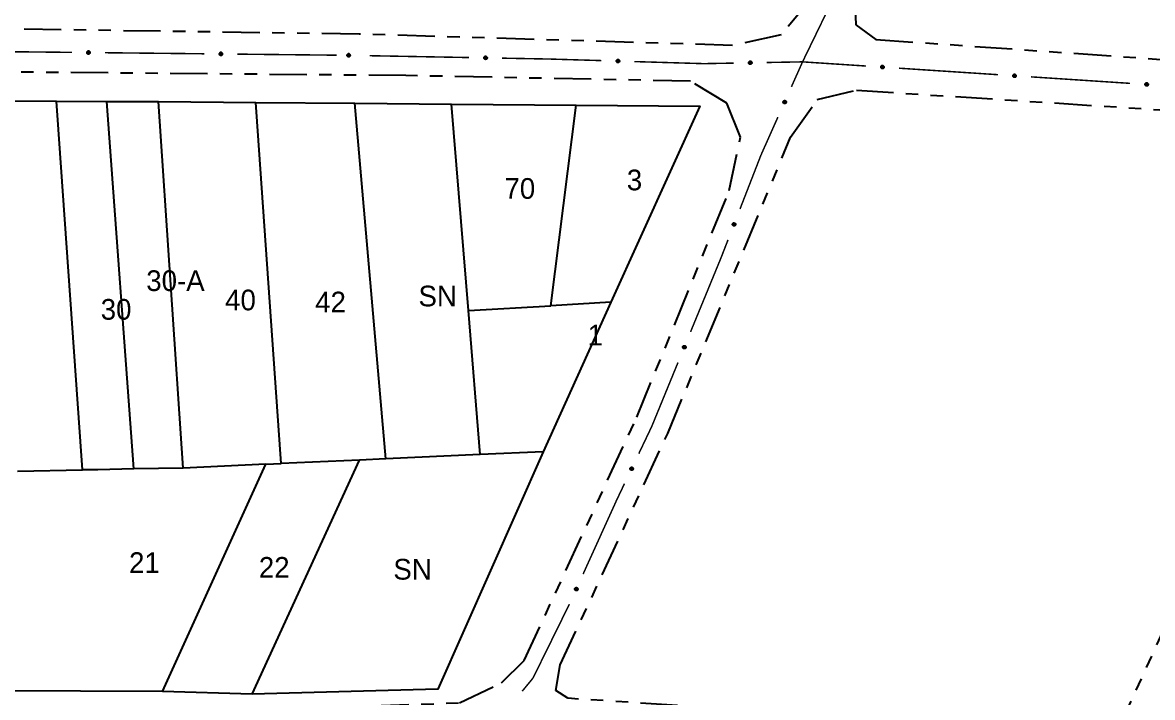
# Model space of a CAD drawing. Extents: x 203665 to 205970, y 4870865 to 4873745.
# Drawn here: x 203977.3 to 204113.9, y 4872476 to 4872557.5 of the extents above; entities that cross this region are included whole.
import ezdxf
from ezdxf.enums import TextEntityAlignment as Align

# ---------------------------------------------------------------- set-up
doc = ezdxf.new("R2010")
doc.units = 0
doc.header["$LTSCALE"] = 1.5
doc.header["$MEASUREMENT"] = 0
doc.linetypes.add('TRACO_25', pattern=[8, 3, -1, 1, -1, 1, -1])
for name, color, linetype in [('CD_MALHA_LOTES', 7, 'CONTINUOUS'), ('RU-QUADRA', 210, 'CONTINUOUS'), ('SV-EIXO-RUA-N-PAV', 6, 'CONTINUOUS'), ('SV-RUA-NAO-PAV', 7, 'CONTINUOUS'), ('Th_NmrPort', 1, 'CONTINUOUS')]:
    doc.layers.add(name, color=color, linetype=linetype)

msp = doc.modelspace()

# ---------------------------------------------------------------- linework, layer by layer
at = {"layer": 'CD_MALHA_LOTES', "linetype": 'Continuous', "flags": 128}
for points in [[(203969.112016, 4872548.01838), (203981.420647, 4872547.973877)], [(203981.420647, 4872547.973877), (203987.499886, 4872547.951897)], [(203984.558447, 4872503.438327), (203981.420647, 4872547.973877)], [(203987.499886, 4872547.951897), (203993.760356, 4872547.929262)], [(203990.768902, 4872503.558466), (203987.499886, 4872547.951897)], [(203993.760356, 4872547.929262), (204005.543108, 4872547.825814)], [(203996.727185, 4872503.673726), (203993.760356, 4872547.929262)], [(204005.543108, 4872547.825814), (204017.503916, 4872547.720803)], [(204008.60392, 4872504.210633), (204005.543108, 4872547.825814)], [(204021.224173, 4872504.781152), (204017.503916, 4872547.720803)], [(204017.503916, 4872547.720803), (204029.192647, 4872547.618181)], [(204029.192647, 4872547.618181), (204044.241995, 4872547.486054)], [(204031.215665, 4872522.685282), (204029.192647, 4872547.618181)], [(204041.165558, 4872523.26376), (204044.241995, 4872547.486054)], [(204044.241995, 4872547.486054), (204059.197963, 4872547.354746)], [(204059.197963, 4872547.354746), (204048.444132, 4872523.686929)], [(204048.444132, 4872523.686929), (204040.244694, 4872505.641006)], [(204048.444132, 4872523.686929), (204041.165558, 4872523.26376)], [(204031.215665, 4872522.685282), (204041.165558, 4872523.26376)], [(204032.626556, 4872505.296616), (204031.215665, 4872522.685282)], [(204005.067315, 4872476.349866), (204018.054064, 4872504.637842)], [(204018.054064, 4872504.637842), (204008.60392, 4872504.210633)], [(204021.224173, 4872504.781152), (204018.054064, 4872504.637842)], [(204032.626556, 4872505.296616), (204021.224173, 4872504.781152)], [(204040.244694, 4872505.641006), (204027.509923, 4872476.960586)], [(204040.244694, 4872505.641006), (204032.626556, 4872505.296616)], [(203976.704693, 4872503.286399), (203984.558447, 4872503.438327)], [(203986.434823, 4872503.474625), (203984.558447, 4872503.438327)], [(203990.768902, 4872503.558466), (203986.434823, 4872503.474625)], [(203996.727185, 4872503.673726), (203990.768902, 4872503.558466)], [(203994.257609, 4872476.710644), (204006.750615, 4872504.126852)], [(204006.750615, 4872504.126852), (203996.727185, 4872503.673726)], [(204006.750615, 4872504.126852), (204008.60392, 4872504.210633)], [(203994.257609, 4872476.710644), (203964.418761, 4872476.812684)], [(204005.067315, 4872476.349866), (203994.257609, 4872476.710644)], [(204027.509923, 4872476.960586), (204005.067315, 4872476.349866)]]:
    msp.add_lwpolyline(points, dxfattribs=at)
at = {"layer": 'RU-QUADRA', "linetype": 'Continuous', "flags": 128}
msp.add_lwpolyline([(203969.112016, 4872548.01838), (203981.420647, 4872547.973877), (203987.499886, 4872547.951897), (203993.760356, 4872547.929262), (204005.543108, 4872547.825814), (204017.503916, 4872547.720803), (204029.192647, 4872547.618181), (204044.241995, 4872547.486054), (204059.197963, 4872547.354746), (204048.444132, 4872523.686929), (204040.244694, 4872505.641006), (204027.509923, 4872476.960586), (204005.067315, 4872476.349866), (203994.257609, 4872476.710644), (203974.436459, 4872476.778426)], dxfattribs=at)
at = {"layer": 'SV-EIXO-RUA-N-PAV', "const_width": 0.18}
for points in [[(204075.403894, 4872560.53566), (204071.906472, 4872553.340659)], [(203983.296168, 4872553.867143), (203971.296851, 4872553.995142)], [(203999.295258, 4872553.696478), (203987.295941, 4872553.824477)], [(204015.294348, 4872553.525813), (204003.29503, 4872553.653812)], [(204031.291782, 4872553.241522), (204019.293829, 4872553.463196)], [(204040.933455, 4872553.063382), (204035.291099, 4872553.16763)], [(204041.289978, 4872553.052743), (204040.933455, 4872553.063382)], [(204047.287306, 4872552.873717), (204041.289978, 4872553.052743)], [(204059.652968, 4872552.504591), (204051.285525, 4872552.754367)], [(204060.281695, 4872552.515962), (204059.652968, 4872552.504591)], [(204063.281204, 4872552.570239), (204060.281695, 4872552.515962)], [(204071.605195, 4872552.720863), (204067.280549, 4872552.642608)], [(204071.605195, 4872552.720863), (204070.255412, 4872549.69764)], [(204071.906472, 4872553.340659), (204071.605195, 4872552.720863)], [(204072.278395, 4872552.676711), (204071.605195, 4872552.720863)], [(204079.263387, 4872552.218579), (204072.278395, 4872552.676711)], [(204095.229084, 4872551.17142), (204083.254811, 4872551.956789)], [(204111.19478, 4872550.124261), (204099.220508, 4872550.90963)], [(204068.624679, 4872546.045146), (204066.586262, 4872541.47953)], [(204066.581604, 4872541.469098), (204064.046922, 4872534.956374)], [(204066.586262, 4872541.47953), (204066.581604, 4872541.469098)], [(204062.596165, 4872531.228733), (204061.870786, 4872529.364913)], [(204061.753884, 4872529.064539), (204058.069109, 4872520.115801)], [(204061.870786, 4872529.364913), (204061.753884, 4872529.064539)], [(204056.549107, 4872516.415856), (204053.509392, 4872509.015847)], [(204053.3714, 4872508.679914), (204051.805088, 4872505.39766)], [(204053.509392, 4872509.015847), (204053.3714, 4872508.679914)], [(204050.082364, 4872501.787642), (204049.221003, 4872499.982634)], [(204049.14817, 4872499.830011), (204045.083765, 4872490.878642)], [(204049.221003, 4872499.982634), (204049.14817, 4872499.830011)], [(204043.424123, 4872487.239301), (204039.446762, 4872479.165851)], [(204039.023368, 4872478.306424), (204037.723911, 4872476.731325)], [(204039.446762, 4872479.165851), (204039.023368, 4872478.306424)]]:
    msp.add_lwpolyline(points, dxfattribs=at)
at = {"layer": 'SV-EIXO-RUA-N-PAV'}
for points in [[(203985.438553, 4872553.734203), (203985.40409, 4872553.699499), (203985.367375, 4872553.676719), (203985.331285, 4872553.666534), (203985.297045, 4872553.665849), (203985.261938, 4872553.669094), (203985.227264, 4872553.680174), (203985.191504, 4872553.700997), (203985.156448, 4872553.735323), (203985.135585, 4872553.774467), (203985.123706, 4872553.809316), (203985.120936, 4872553.844978), (203985.12466, 4872553.87903), (203985.13736, 4872553.914666), (203985.158816, 4872553.9507), (203985.194185, 4872553.985114), (203985.230333, 4872554.0072), (203985.2655, 4872554.016135), (203985.301369, 4872554.018693), (203985.337171, 4872554.014951), (203985.371145, 4872554.003878), (203985.407386, 4872553.98221), (203985.440891, 4872553.946851), (203985.46333, 4872553.911049), (203985.472757, 4872553.876017), (203985.47448, 4872553.840646), (203985.471654, 4872553.805394), (203985.461967, 4872553.770076), (203985.438553, 4872553.734203)], [(204001.437642, 4872553.563538), (204001.40318, 4872553.528834), (204001.366465, 4872553.506054), (204001.330374, 4872553.495869), (204001.296135, 4872553.495184), (204001.261028, 4872553.498428), (204001.226354, 4872553.509509), (204001.190594, 4872553.530331), (204001.155538, 4872553.564657), (204001.134675, 4872553.603802), (204001.122796, 4872553.638651), (204001.120026, 4872553.674312), (204001.123749, 4872553.708365), (204001.13645, 4872553.744001), (204001.157906, 4872553.780034), (204001.193275, 4872553.814449), (204001.229422, 4872553.836535), (204001.26459, 4872553.84547), (204001.300459, 4872553.848028), (204001.336261, 4872553.844286), (204001.370235, 4872553.833213), (204001.406476, 4872553.811545), (204001.439981, 4872553.776185), (204001.46242, 4872553.740384), (204001.471847, 4872553.705351), (204001.47357, 4872553.669981), (204001.470744, 4872553.634729), (204001.461056, 4872553.59941), (204001.437642, 4872553.563538)], [(204016.880285, 4872553.398809), (204016.845823, 4872553.364104), (204016.809108, 4872553.341325), (204016.773017, 4872553.331139), (204016.738778, 4872553.330454), (204016.703671, 4872553.333699), (204016.668997, 4872553.344779), (204016.633237, 4872553.365602), (204016.598181, 4872553.399928), (204016.577318, 4872553.439073), (204016.565439, 4872553.473921), (204016.562669, 4872553.509583), (204016.566392, 4872553.543635), (204016.579093, 4872553.579272), (204016.600549, 4872553.615305), (204016.635918, 4872553.649719), (204016.672065, 4872553.671805), (204016.707233, 4872553.680741), (204016.743102, 4872553.683298), (204016.778904, 4872553.679556), (204016.812878, 4872553.668483), (204016.849119, 4872553.646815), (204016.882624, 4872553.611456), (204016.905063, 4872553.575654), (204016.91449, 4872553.540622), (204016.916213, 4872553.505251), (204016.913387, 4872553.47), (204016.903699, 4872553.434681), (204016.880285, 4872553.398809)], [(204033.433063, 4872553.09186), (204033.398331, 4872553.057426), (204033.361439, 4872553.034933), (204033.32527, 4872553.02503), (204033.291027, 4872553.024612), (204033.255946, 4872553.028131), (204033.221359, 4872553.039482), (204033.185763, 4872553.060583), (204033.150976, 4872553.095182), (204033.130419, 4872553.134488), (204033.118812, 4872553.169428), (204033.116321, 4872553.205111), (204033.12031, 4872553.239133), (204033.133289, 4872553.274669), (204033.155025, 4872553.310534), (204033.190662, 4872553.344671), (204033.226981, 4872553.366474), (204033.262217, 4872553.375134), (204033.298105, 4872553.377412), (204033.333877, 4872553.37339), (204033.367763, 4872553.362052), (204033.403834, 4872553.340102), (204033.437061, 4872553.304483), (204033.459221, 4872553.268507), (204033.468374, 4872553.233402), (204033.46982, 4872553.198019), (204033.466719, 4872553.16279), (204033.456756, 4872553.127549), (204033.433063, 4872553.09186)], [(204049.426748, 4872552.699724), (204049.391626, 4872552.665686), (204049.354481, 4872552.643615), (204049.318202, 4872552.634123), (204049.283956, 4872552.634095), (204049.248917, 4872552.638012), (204049.214462, 4872552.649755), (204049.179108, 4872552.67126), (204049.144717, 4872552.706252), (204049.124608, 4872552.745789), (204049.113399, 4872552.780859), (204049.111314, 4872552.816567), (204049.115689, 4872552.850542), (204049.129071, 4872552.885928), (204049.151214, 4872552.921544), (204049.187236, 4872552.955274), (204049.223801, 4872552.976662), (204049.259133, 4872552.984922), (204049.295044, 4872552.986791), (204049.330768, 4872552.982363), (204049.364523, 4872552.970641), (204049.400342, 4872552.948282), (204049.433163, 4872552.912287), (204049.454912, 4872552.876062), (204049.463665, 4872552.840855), (204049.464709, 4872552.805458), (204049.461208, 4872552.770267), (204049.450845, 4872552.73514), (204049.426748, 4872552.699724)], [(204065.426525, 4872552.49896), (204065.393075, 4872552.463279), (204065.357031, 4872552.439453), (204065.321248, 4872552.428234), (204065.287042, 4872552.426565), (204065.251856, 4872552.428799), (204065.216878, 4872552.438878), (204065.180534, 4872552.458663), (204065.144506, 4872552.491967), (204065.122525, 4872552.530496), (204065.109649, 4872552.564988), (204065.105855, 4872552.600555), (204065.108598, 4872552.634701), (204065.120268, 4872552.670688), (204065.140679, 4872552.707323), (204065.175044, 4872552.742741), (204065.210541, 4872552.765857), (204065.245437, 4872552.7758), (204065.281218, 4872552.779387), (204065.317113, 4872552.776676), (204065.351391, 4872552.766585), (204065.38824, 4872552.745968), (204065.422748, 4872552.711587), (204065.446208, 4872552.676446), (204065.456638, 4872552.641699), (204065.459377, 4872552.606392), (204065.457566, 4872552.571074), (204065.448898, 4872552.535491), (204065.426525, 4872552.49896)], [(204081.395267, 4872551.968436), (204081.358955, 4872551.935672), (204081.321047, 4872551.914939), (204081.284452, 4872551.906746), (204081.250227, 4872551.907939), (204081.21535, 4872551.913102), (204081.181336, 4872551.926066), (204081.146771, 4872551.948817), (204081.113648, 4872551.985013), (204081.094961, 4872552.025242), (204081.08501, 4872552.060689), (204081.084198, 4872552.096449), (204081.089782, 4872552.130246), (204081.104417, 4872552.165133), (204081.127815, 4872552.199936), (204081.165017, 4872552.232361), (204081.20232, 4872552.252433), (204081.237925, 4872552.259428), (204081.27388, 4872552.260016), (204081.309423, 4872552.254317), (204081.342739, 4872552.241399), (204081.377738, 4872552.217778), (204081.409255, 4872552.180635), (204081.429699, 4872552.143658), (204081.437192, 4872552.108162), (204081.436974, 4872552.07275), (204081.43222, 4872552.037706), (204081.420612, 4872552.002971), (204081.395267, 4872551.968436)], [(204097.360964, 4872550.921277), (204097.324651, 4872550.888513), (204097.286743, 4872550.86778), (204097.250149, 4872550.859587), (204097.215923, 4872550.86078), (204097.181046, 4872550.865944), (204097.147032, 4872550.878908), (204097.112467, 4872550.901659), (204097.079345, 4872550.937854), (204097.060658, 4872550.978083), (204097.050706, 4872551.013531), (204097.049895, 4872551.04929), (204097.055479, 4872551.083087), (204097.070113, 4872551.117974), (204097.093511, 4872551.152778), (204097.130713, 4872551.185202), (204097.168017, 4872551.205274), (204097.203621, 4872551.212269), (204097.239576, 4872551.212857), (204097.27512, 4872551.207158), (204097.308436, 4872551.19424), (204097.343435, 4872551.170619), (204097.374951, 4872551.133477), (204097.395395, 4872551.096499), (204097.402888, 4872551.061003), (204097.40267, 4872551.025591), (204097.397916, 4872550.990547), (204097.386308, 4872550.955812), (204097.360964, 4872550.921277)], [(204113.32666, 4872549.874118), (204113.290348, 4872549.841355), (204113.25244, 4872549.820621), (204113.215845, 4872549.812429), (204113.18162, 4872549.813621), (204113.146743, 4872549.818785), (204113.112728, 4872549.831749), (204113.078163, 4872549.8545), (204113.045041, 4872549.890695), (204113.026354, 4872549.930924), (204113.016402, 4872549.966372), (204113.015591, 4872550.002131), (204113.021175, 4872550.035928), (204113.03581, 4872550.070815), (204113.059208, 4872550.105619), (204113.096409, 4872550.138044), (204113.133713, 4872550.158115), (204113.169317, 4872550.16511), (204113.205273, 4872550.165698), (204113.240816, 4872550.16), (204113.274132, 4872550.147081), (204113.309131, 4872550.12346), (204113.340648, 4872550.086318), (204113.361092, 4872550.049341), (204113.368584, 4872550.013844), (204113.368366, 4872549.978432), (204113.363613, 4872549.943388), (204113.352004, 4872549.908654), (204113.32666, 4872549.874118)], [(204069.599139, 4872547.957713), (204069.617264, 4872547.912287), (204069.623553, 4872547.86954), (204069.618536, 4872547.832376), (204069.60554, 4872547.800692), (204069.588593, 4872547.769775), (204069.56463, 4872547.742374), (204069.531298, 4872547.717852), (204069.485857, 4872547.699351), (204069.441643, 4872547.695786), (204069.404945, 4872547.698755), (204069.371126, 4872547.710405), (204069.341368, 4872547.727371), (204069.313728, 4872547.753203), (204069.289208, 4872547.787225), (204069.271709, 4872547.833368), (204069.265831, 4872547.875319), (204069.271628, 4872547.911138), (204069.283554, 4872547.945063), (204069.301234, 4872547.976419), (204069.324911, 4872548.003181), (204069.359211, 4872548.027807), (204069.404983, 4872548.044475), (204069.446757, 4872548.050815), (204069.482647, 4872548.045523), (204069.515782, 4872548.033029), (204069.546998, 4872548.016409), (204069.575546, 4872547.993468), (204069.599139, 4872547.957713)], [(204063.47624, 4872533.186526), (204063.496558, 4872533.142037), (204063.504923, 4872533.099647), (204063.501724, 4872533.062283), (204063.490288, 4872533.030003), (204063.474868, 4872532.998297), (204063.452269, 4872532.96976), (204063.420172, 4872532.943643), (204063.375687, 4872532.922948), (204063.331699, 4872532.917233), (204063.2949, 4872532.91841), (204063.260554, 4872532.928397), (204063.230003, 4872532.943892), (204063.201137, 4872532.968347), (204063.174988, 4872533.001133), (204063.155261, 4872533.046368), (204063.147345, 4872533.087983), (204063.151389, 4872533.124041), (204063.161648, 4872533.158507), (204063.177778, 4872533.190688), (204063.200122, 4872533.218573), (204063.233181, 4872533.244841), (204063.278086, 4872533.26372), (204063.319501, 4872533.272089), (204063.355607, 4872533.268553), (204063.389311, 4872533.257689), (204063.421301, 4872533.24261), (204063.450932, 4872533.221088), (204063.47624, 4872533.186526)], [(204057.465454, 4872518.356936), (204057.484941, 4872518.312078), (204057.492516, 4872518.269539), (204057.488622, 4872518.232241), (204057.476587, 4872518.200179), (204057.46058, 4872518.168765), (204057.437455, 4872518.140654), (204057.404877, 4872518.115139), (204057.360014, 4872518.095275), (204057.315928, 4872518.090379), (204057.279157, 4872518.092241), (204057.245002, 4872518.102865), (204057.214746, 4872518.118926), (204057.18634, 4872518.143913), (204057.160805, 4872518.177181), (204057.141923, 4872518.222774), (204057.134783, 4872518.264529), (204057.139496, 4872518.300506), (204057.150395, 4872518.334775), (204057.167121, 4872518.366651), (204057.18998, 4872518.394115), (204057.223522, 4872518.419764), (204057.26877, 4872518.437804), (204057.310334, 4872518.445401), (204057.346368, 4872518.441194), (204057.379864, 4872518.429705), (204057.411568, 4872518.414033), (204057.440794, 4872518.391963), (204057.465454, 4872518.356936)], [(204051.104955, 4872503.674914), (204051.121923, 4872503.629043), (204051.127128, 4872503.58615), (204051.121171, 4872503.549126), (204051.107377, 4872503.517781), (204051.089652, 4872503.487303), (204051.065003, 4872503.460517), (204051.03106, 4872503.436848), (204050.985165, 4872503.419503), (204050.940875, 4872503.41706), (204050.904264, 4872503.420958), (204050.870751, 4872503.43346), (204050.841432, 4872503.451174), (204050.814455, 4872503.477699), (204050.790805, 4872503.512331), (204050.774481, 4872503.558902), (204050.769667, 4872503.600988), (204050.776369, 4872503.636649), (204050.789151, 4872503.670261), (204050.807619, 4872503.701159), (204050.831967, 4872503.727313), (204050.866879, 4872503.751062), (204050.913058, 4872503.766565), (204050.954979, 4872503.771846), (204050.990724, 4872503.765646), (204051.023532, 4872503.752317), (204051.054318, 4872503.734912), (204051.082275, 4872503.711255), (204051.104955, 4872503.674914)], [(204044.416535, 4872489.142888), (204044.434374, 4872489.097348), (204044.440393, 4872489.054562), (204044.435142, 4872489.017431), (204044.421946, 4872488.985829), (204044.404805, 4872488.95502), (204044.38067, 4872488.92777), (204044.347183, 4872488.903459), (204044.301627, 4872488.885244), (204044.257391, 4872488.881959), (204044.220712, 4872488.885159), (204044.186968, 4872488.897022), (204044.157317, 4872488.914175), (204044.12984, 4872488.940181), (204044.105535, 4872488.974357), (204044.088328, 4872489.020609), (204044.082715, 4872489.062596), (204044.088737, 4872489.098378), (204044.100877, 4872489.132227), (204044.118754, 4872489.163471), (204044.1426, 4872489.190084), (204044.177054, 4872489.214493), (204044.22293, 4872489.230872), (204044.264743, 4872489.236949), (204044.300599, 4872489.231431), (204044.333655, 4872489.218728), (204044.364766, 4872489.201911), (204044.393168, 4872489.17879), (204044.416535, 4872489.142888)]]:
    msp.add_lwpolyline(points, close=True, dxfattribs=at)
for points in [[(203985.472757, 4872553.876017), (203985.120936, 4872553.844978)], [(203985.47448, 4872553.840646), (203985.123706, 4872553.809316)], [(203985.471025, 4872553.858791), (203985.124107, 4872553.829741)], [(203985.46333, 4872553.911049), (203985.12466, 4872553.87903)], [(203985.464582, 4872553.894339), (203985.125821, 4872553.862473)], [(203985.469268, 4872553.821965), (203985.134601, 4872553.790056)], [(203985.471654, 4872553.805394), (203985.135585, 4872553.774467)], [(203985.449951, 4872553.929975), (203985.13575, 4872553.897847)], [(203985.440891, 4872553.946851), (203985.13736, 4872553.914666)], [(203985.462082, 4872553.787927), (203985.150596, 4872553.754405)], [(203985.420283, 4872553.963042), (203985.151138, 4872553.933162)], [(203985.461967, 4872553.770076), (203985.156448, 4872553.735323)], [(203985.407386, 4872553.98221), (203985.158816, 4872553.9507)], [(203985.449438, 4872553.753947), (203985.177521, 4872553.720003)], [(203985.383734, 4872553.990723), (203985.184263, 4872553.968288)], [(203985.438553, 4872553.734203), (203985.191504, 4872553.700997)], [(203985.371145, 4872554.003878), (203985.194185, 4872553.985114)], [(203985.419013, 4872553.716062), (203985.216784, 4872553.690928)], [(203985.349812, 4872554.008825), (203985.21868, 4872553.996578)], [(203985.40409, 4872553.699499), (203985.227264, 4872553.680174)], [(203985.337171, 4872554.014951), (203985.230333, 4872554.0072)], [(203985.383217, 4872553.686423), (203985.253464, 4872553.675526)], [(203985.367375, 4872553.676719), (203985.261938, 4872553.669094)], [(204001.471847, 4872553.705351), (204001.120026, 4872553.674312)], [(204001.47357, 4872553.669981), (204001.122796, 4872553.638651)], [(204001.470115, 4872553.688125), (204001.123197, 4872553.659076)], [(204001.46242, 4872553.740384), (204001.123749, 4872553.708365)], [(204001.463671, 4872553.723674), (204001.124911, 4872553.691808)], [(204001.468358, 4872553.6513), (204001.13369, 4872553.61939)], [(204001.470744, 4872553.634729), (204001.134675, 4872553.603802)], [(204001.449041, 4872553.759309), (204001.13484, 4872553.727181)], [(204001.439981, 4872553.776185), (204001.13645, 4872553.744001)], [(204001.461172, 4872553.617262), (204001.149685, 4872553.58374)], [(204001.419372, 4872553.792376), (204001.150228, 4872553.762497)], [(204001.461056, 4872553.59941), (204001.155538, 4872553.564657)], [(204001.406476, 4872553.811545), (204001.157906, 4872553.780034)], [(204001.448528, 4872553.583281), (204001.17661, 4872553.549338)], [(204001.382824, 4872553.820058), (204001.183353, 4872553.797623)], [(204001.437642, 4872553.563538), (204001.190594, 4872553.530331)], [(204001.370235, 4872553.833213), (204001.193275, 4872553.814449)], [(204001.418102, 4872553.545397), (204001.215874, 4872553.520262)], [(204001.348902, 4872553.83816), (204001.217769, 4872553.825913)], [(204001.40318, 4872553.528834), (204001.226354, 4872553.509509)], [(204001.336261, 4872553.844286), (204001.229422, 4872553.836535)], [(204001.382307, 4872553.515758), (204001.252553, 4872553.504861)], [(204001.366465, 4872553.506054), (204001.261028, 4872553.498428)], [(204016.91449, 4872553.540622), (204016.562669, 4872553.509583)], [(204016.916213, 4872553.505251), (204016.565439, 4872553.473921)], [(204016.912758, 4872553.523396), (204016.56584, 4872553.494346)], [(204016.905063, 4872553.575654), (204016.566392, 4872553.543635)], [(204016.906314, 4872553.558944), (204016.567554, 4872553.527078)], [(204016.911001, 4872553.48657), (204016.576333, 4872553.454661)], [(204016.891684, 4872553.59458), (204016.577483, 4872553.562452)], [(204016.882624, 4872553.611456), (204016.579093, 4872553.579272)], [(204016.862016, 4872553.627647), (204016.592871, 4872553.597767)], [(204016.849119, 4872553.646815), (204016.600549, 4872553.615305)], [(204016.825467, 4872553.655329), (204016.625996, 4872553.632894)], [(204016.812878, 4872553.668483), (204016.635918, 4872553.649719)], [(204016.791545, 4872553.67343), (204016.660412, 4872553.661183)], [(204016.778904, 4872553.679556), (204016.672065, 4872553.671805)], [(204016.913387, 4872553.47), (204016.577318, 4872553.439073)], [(204016.903815, 4872553.452532), (204016.592328, 4872553.419011)], [(204016.903699, 4872553.434681), (204016.598181, 4872553.399928)], [(204016.891171, 4872553.418552), (204016.619253, 4872553.384608)], [(204016.880285, 4872553.398809), (204016.633237, 4872553.365602)], [(204016.860746, 4872553.380668), (204016.658517, 4872553.355533)], [(204016.845823, 4872553.364104), (204016.668997, 4872553.344779)], [(204016.82495, 4872553.351028), (204016.695197, 4872553.340131)], [(204016.809108, 4872553.341325), (204016.703671, 4872553.333699)], [(204033.468374, 4872553.233402), (204033.116321, 4872553.205111)], [(204033.46982, 4872553.198019), (204033.118812, 4872553.169428)], [(204033.466508, 4872553.21619), (204033.119373, 4872553.18985)], [(204033.459221, 4872553.268507), (204033.12031, 4872553.239133)], [(204033.460341, 4872553.251788), (204033.121342, 4872553.222567)], [(204033.464463, 4872553.179379), (204033.129556, 4872553.150084)], [(204033.466719, 4872553.16279), (204033.130419, 4872553.134488)], [(204033.44599, 4872553.287536), (204033.131548, 4872553.257862)], [(204033.437061, 4872553.304483), (204033.133289, 4872553.274669)], [(204033.457011, 4872553.145398), (204033.145272, 4872553.11431)], [(204033.41658, 4872553.320834), (204033.14721, 4872553.293057)], [(204033.456756, 4872553.127549), (204033.150976, 4872553.095182)], [(204033.403834, 4872553.340102), (204033.155025, 4872553.310534)], [(204033.444102, 4872553.111518), (204033.171928, 4872553.079698)], [(204033.380249, 4872553.3488), (204033.180609, 4872553.327923)], [(204033.433063, 4872553.09186), (204033.185763, 4872553.060583)], [(204033.367763, 4872553.362052), (204033.190662, 4872553.344671)], [(204033.413382, 4872553.073872), (204033.210963, 4872553.050317)], [(204033.346469, 4872553.367166), (204033.215245, 4872553.355943)], [(204033.398331, 4872553.057426), (204033.221359, 4872553.039482)], [(204033.333877, 4872553.37339), (204033.226981, 4872553.366474)], [(204033.377356, 4872553.044513), (204033.247522, 4872553.034629)], [(204033.361439, 4872553.034933), (204033.255946, 4872553.028131)], [(204049.463665, 4872552.840855), (204049.111314, 4872552.816567)], [(204049.464709, 4872552.805458), (204049.113399, 4872552.780859)], [(204049.461603, 4872552.823665), (204049.114192, 4872552.801273)], [(204049.454912, 4872552.876062), (204049.115689, 4872552.850542)], [(204049.455842, 4872552.859331), (204049.116533, 4872552.833966)], [(204049.45914, 4872552.78688), (204049.123922, 4872552.761393)], [(204049.461208, 4872552.770267), (204049.124608, 4872552.745789)], [(204049.441898, 4872552.89524), (204049.127139, 4872552.869143)], [(204049.433163, 4872552.912287), (204049.129071, 4872552.885928)], [(204049.451303, 4872552.752986), (204049.139231, 4872552.725443)], [(204049.412869, 4872552.92887), (204049.143201, 4872552.904157)], [(204049.450845, 4872552.73514), (204049.144717, 4872552.706252)], [(204049.400342, 4872552.948282), (204049.151214, 4872552.921544)], [(204049.43801, 4872552.719254), (204049.165491, 4872552.690531)], [(204049.376857, 4872552.957247), (204049.176993, 4872552.938641)], [(204049.426748, 4872552.699724), (204049.179108, 4872552.67126)], [(204049.364523, 4872552.970641), (204049.187236, 4872552.955274)], [(204049.406864, 4872552.681961), (204049.20419, 4872552.660708)], [(204049.343289, 4872552.975996), (204049.211946, 4872552.966266)], [(204049.391626, 4872552.665686), (204049.214462, 4872552.649755)], [(204049.330768, 4872552.982363), (204049.223801, 4872552.976662)], [(204049.370506, 4872552.653013), (204049.240568, 4872552.644606)], [(204049.354481, 4872552.643615), (204049.248917, 4872552.638012)], [(204065.456638, 4872552.641699), (204065.105855, 4872552.600555)], [(204065.446208, 4872552.676446), (204065.108598, 4872552.634701)], [(204065.455402, 4872552.62443), (204065.109463, 4872552.585416)], [(204065.459377, 4872552.606392), (204065.109649, 4872552.564988)], [(204065.447939, 4872552.659778), (204065.110235, 4872552.618184)], [(204065.43229, 4872552.694979), (204065.119143, 4872552.653829)], [(204065.422748, 4872552.711587), (204065.120268, 4872552.670688)], [(204065.454704, 4872552.587569), (204065.121093, 4872552.546049)], [(204065.457566, 4872552.571074), (204065.122525, 4872552.530496)], [(204065.401683, 4872552.727179), (204065.133508, 4872552.689572)], [(204065.4485, 4872552.553338), (204065.138106, 4872552.510874)], [(204065.38824, 4872552.745968), (204065.140679, 4872552.707323)], [(204065.448898, 4872552.535491), (204065.144506, 4872552.491967)], [(204065.364353, 4872552.753798), (204065.165609, 4872552.725636)], [(204065.436839, 4872552.519009), (204065.16601, 4872552.47726)], [(204065.351391, 4872552.766585), (204065.175044, 4872552.742741)], [(204065.426525, 4872552.49896), (204065.180534, 4872552.458663)], [(204065.329924, 4872552.770917), (204065.199199, 4872552.754904)], [(204065.407515, 4872552.480265), (204065.206093, 4872552.449325)], [(204065.317113, 4872552.776676), (204065.210541, 4872552.765857)], [(204065.393075, 4872552.463279), (204065.216878, 4872552.438878)], [(204065.372587, 4872552.449609), (204065.2432, 4872552.434985)], [(204065.357031, 4872552.439453), (204065.251856, 4872552.428799)], [(204081.429699, 4872552.143658), (204081.089782, 4872552.130246)], [(204081.430033, 4872552.126905), (204081.090035, 4872552.113651)], [(204081.417377, 4872552.163288), (204081.101888, 4872552.148427)], [(204081.409255, 4872552.180635), (204081.104417, 4872552.165133)], [(204081.389565, 4872552.197931), (204081.119187, 4872552.182846)], [(204081.377738, 4872552.217778), (204081.127815, 4872552.199936)], [(204081.354588, 4872552.227575), (204081.154188, 4872552.216104)], [(204081.342739, 4872552.241399), (204081.165017, 4872552.232361)], [(204081.321709, 4872552.247508), (204081.190103, 4872552.242465)], [(204081.309423, 4872552.254317), (204081.20232, 4872552.252433)], [(204081.437192, 4872552.108162), (204081.084198, 4872552.096449)], [(204081.436974, 4872552.07275), (204081.08501, 4872552.060689)], [(204081.434519, 4872552.091056), (204081.08653, 4872552.081062)], [(204081.430746, 4872552.054383), (204081.094833, 4872552.040861)], [(204081.43222, 4872552.037706), (204081.094961, 4872552.025242)], [(204081.421705, 4872552.020789), (204081.10885, 4872552.004388)], [(204081.420612, 4872552.002971), (204081.113648, 4872551.985013)], [(204081.407218, 4872551.987553), (204081.133849, 4872551.968562)], [(204081.395267, 4872551.968436), (204081.146771, 4872551.948817)], [(204081.374763, 4872551.951393), (204081.17146, 4872551.937378)], [(204081.358955, 4872551.935672), (204081.181336, 4872551.926066)], [(204081.337396, 4872551.92376), (204081.207241, 4872551.919989)], [(204081.321047, 4872551.914939), (204081.21535, 4872551.913102)], [(204097.402888, 4872551.061003), (204097.049895, 4872551.04929)], [(204097.40267, 4872551.025591), (204097.050706, 4872551.013531)], [(204097.400215, 4872551.043898), (204097.052226, 4872551.033903)], [(204097.395395, 4872551.096499), (204097.055479, 4872551.083087)], [(204097.395729, 4872551.079746), (204097.055731, 4872551.066492)], [(204097.396442, 4872551.007224), (204097.060529, 4872550.993702)], [(204097.397916, 4872550.990547), (204097.060658, 4872550.978083)], [(204097.383073, 4872551.11613), (204097.067584, 4872551.101268)], [(204097.374951, 4872551.133477), (204097.070113, 4872551.117974)], [(204097.387402, 4872550.97363), (204097.074546, 4872550.957229)], [(204097.386308, 4872550.955812), (204097.079345, 4872550.937854)], [(204097.355261, 4872551.150773), (204097.084884, 4872551.135687)], [(204097.343435, 4872551.170619), (204097.093511, 4872551.152778)], [(204097.372915, 4872550.940394), (204097.099546, 4872550.921403)], [(204097.360964, 4872550.921277), (204097.112467, 4872550.901659)], [(204097.320284, 4872551.180416), (204097.119884, 4872551.168945)], [(204097.308436, 4872551.19424), (204097.130713, 4872551.185202)], [(204097.340459, 4872550.904234), (204097.137157, 4872550.890219)], [(204097.324651, 4872550.888513), (204097.147032, 4872550.878908)], [(204097.287405, 4872551.200349), (204097.155799, 4872551.195306)], [(204097.27512, 4872551.207158), (204097.168017, 4872551.205274)], [(204097.303093, 4872550.876601), (204097.172937, 4872550.872831)], [(204097.286743, 4872550.86778), (204097.181046, 4872550.865944)], [(204113.368584, 4872550.013844), (204113.015591, 4872550.002131)], [(204113.368366, 4872549.978432), (204113.016402, 4872549.966372)], [(204113.365911, 4872549.996739), (204113.017922, 4872549.986744)], [(204113.361092, 4872550.049341), (204113.021175, 4872550.035928)], [(204113.361425, 4872550.032587), (204113.021427, 4872550.019333)], [(204113.362139, 4872549.960065), (204113.026225, 4872549.946543)], [(204113.363613, 4872549.943388), (204113.026354, 4872549.930924)], [(204113.34877, 4872550.068971), (204113.03328, 4872550.054109)], [(204113.340648, 4872550.086318), (204113.03581, 4872550.070815)], [(204113.353098, 4872549.926472), (204113.040243, 4872549.91007)], [(204113.352004, 4872549.908654), (204113.045041, 4872549.890695)], [(204113.320958, 4872550.103614), (204113.05058, 4872550.088528)], [(204113.309131, 4872550.12346), (204113.059208, 4872550.105619)], [(204113.338611, 4872549.893235), (204113.065242, 4872549.874244)], [(204113.32666, 4872549.874118), (204113.078163, 4872549.8545)], [(204113.285981, 4872550.133257), (204113.08558, 4872550.121787)], [(204113.274132, 4872550.147081), (204113.096409, 4872550.138044)], [(204113.306155, 4872549.857075), (204113.102853, 4872549.843061)], [(204113.290348, 4872549.841355), (204113.112728, 4872549.831749)], [(204113.253102, 4872550.15319), (204113.121495, 4872550.148148)], [(204113.240816, 4872550.16), (204113.133713, 4872550.158115)], [(204113.268789, 4872549.829442), (204113.138634, 4872549.825672)], [(204113.25244, 4872549.820621), (204113.146743, 4872549.818785)], [(204069.359211, 4872548.027807), (204069.289208, 4872547.787225)], [(204069.381928, 4872548.032011), (204069.302242, 4872547.773203)], [(204069.404983, 4872548.044475), (204069.313728, 4872547.753203)], [(204069.42407, 4872548.046072), (204069.328518, 4872547.745033)], [(204069.446757, 4872548.050815), (204069.341368, 4872547.727371)], [(204069.462585, 4872548.045314), (204069.357019, 4872547.721848)], [(204069.482647, 4872548.045523), (204069.371126, 4872547.710405)], [(204069.497762, 4872548.03708), (204069.386367, 4872547.707251)], [(204069.515782, 4872548.033029), (204069.404945, 4872547.698755)], [(204069.301234, 4872547.976419), (204069.265831, 4872547.875319)], [(204069.311884, 4872547.985578), (204069.270939, 4872547.860401)], [(204069.324911, 4872548.003181), (204069.271709, 4872547.833368)], [(204069.341989, 4872548.009496), (204069.283197, 4872547.81757)], [(204069.530847, 4872548.020814), (204069.42695, 4872547.701086)], [(204069.546998, 4872548.016409), (204069.441643, 4872547.695786)], [(204069.559215, 4872548.000677), (204069.466021, 4872547.701574)], [(204069.575546, 4872547.993468), (204069.485857, 4872547.699351)], [(204069.585357, 4872547.975556), (204069.508296, 4872547.712587)], [(204069.599139, 4872547.957713), (204069.531298, 4872547.717852)], [(204069.608006, 4872547.932568), (204069.550594, 4872547.737038)], [(204069.617264, 4872547.912287), (204069.56463, 4872547.742374)], [(204069.620954, 4872547.887934), (204069.57932, 4872547.76456)], [(204069.623553, 4872547.86954), (204069.588593, 4872547.769775)], [(204063.177778, 4872533.190688), (204063.147345, 4872533.087983)], [(204063.187968, 4872533.200356), (204063.153174, 4872533.073332)], [(204063.200122, 4872533.218573), (204063.155261, 4872533.046368)], [(204063.216872, 4872533.225712), (204063.167506, 4872533.031149)], [(204063.233181, 4872533.244841), (204063.174988, 4872533.001133)], [(204063.255666, 4872533.250148), (204063.18869, 4872532.987763)], [(204063.278086, 4872533.26372), (204063.201137, 4872532.968347)], [(204063.297073, 4872533.266246), (204063.216308, 4872532.960908)], [(204063.319501, 4872533.272089), (204063.230003, 4872532.943892)], [(204063.335578, 4872533.267366), (204063.245906, 4872532.939139)], [(204063.355607, 4872533.268553), (204063.260554, 4872532.928397)], [(204063.371115, 4872533.260857), (204063.275929, 4872532.92599)], [(204063.389311, 4872533.257689), (204063.2949, 4872532.91841)], [(204063.404953, 4872533.246223), (204063.316765, 4872532.921811)], [(204063.421301, 4872533.24261), (204063.331699, 4872532.917233)], [(204063.434269, 4872533.227492), (204063.355766, 4872532.924203)], [(204063.450932, 4872533.221088), (204063.375687, 4872532.922948)], [(204063.461605, 4872533.203675), (204063.397454, 4872532.937262)], [(204063.47624, 4872533.186526), (204063.420172, 4872532.943643)], [(204063.486323, 4872533.161843), (204063.43851, 4872532.963746)], [(204063.496558, 4872533.142037), (204063.452269, 4872532.96976)], [(204063.501431, 4872533.117893), (204063.46586, 4872532.992636)], [(204063.504923, 4872533.099647), (204063.474868, 4872532.998297)], [(204057.167121, 4872518.366651), (204057.134783, 4872518.264529)], [(204057.177489, 4872518.376127), (204057.140338, 4872518.249772)], [(204057.18998, 4872518.394115), (204057.141923, 4872518.222774)], [(204057.20686, 4872518.400941), (204057.153882, 4872518.20733)], [(204057.223522, 4872518.419764), (204057.160805, 4872518.177181)], [(204057.246102, 4872518.424651), (204057.174256, 4872518.163557)], [(204057.26877, 4872518.437804), (204057.18634, 4872518.143913)], [(204057.287801, 4872518.439976), (204057.201369, 4872518.136193)], [(204057.310334, 4872518.445401), (204057.214746, 4872518.118926)], [(204057.326321, 4872518.44038), (204057.230557, 4872518.113878)], [(204057.346368, 4872518.441194), (204057.245002, 4872518.102865)], [(204057.36173, 4872518.43321), (204057.260331, 4872518.100172)], [(204057.379864, 4872518.429705), (204057.279157, 4872518.092241)], [(204057.39529, 4872518.417949), (204057.301082, 4872518.095234)], [(204057.411568, 4872518.414033), (204057.315928, 4872518.090379)], [(204057.424253, 4872518.398677), (204057.34012, 4872518.0969)], [(204057.440794, 4872518.391963), (204057.360014, 4872518.095275)], [(204057.451141, 4872518.374355), (204057.382044, 4872518.109182)], [(204057.465454, 4872518.356936), (204057.404877, 4872518.115139)], [(204057.475076, 4872518.33207), (204057.423586, 4872518.134897)], [(204057.484941, 4872518.312078), (204057.437455, 4872518.140654)], [(204057.489364, 4872518.287847), (204057.451469, 4872518.163273)], [(204057.492516, 4872518.269539), (204057.46058, 4872518.168765)], [(204050.807619, 4872503.701159), (204050.769667, 4872503.600988)], [(204050.818497, 4872503.710046), (204050.774396, 4872503.585946)], [(204050.831967, 4872503.727313), (204050.774481, 4872503.558902)], [(204050.849199, 4872503.733193), (204050.785565, 4872503.542818)], [(204050.866879, 4872503.751062), (204050.790805, 4872503.512331)], [(204050.889695, 4872503.75469), (204050.803479, 4872503.497983)], [(204050.913058, 4872503.766565), (204050.814455, 4872503.477699)], [(204050.93218, 4872503.767678), (204050.829034, 4872503.469157)], [(204050.954979, 4872503.771846), (204050.841432, 4872503.451174)], [(204050.970663, 4872503.765945), (204050.856939, 4872503.445257)], [(204050.990724, 4872503.765646), (204050.870751, 4872503.43346)], [(204051.00562, 4872503.756823), (204050.885907, 4872503.429921)], [(204051.023532, 4872503.752317), (204050.904264, 4872503.420958)], [(204051.038283, 4872503.739724), (204050.926321, 4872503.42273)], [(204051.054318, 4872503.734912), (204050.940875, 4872503.41706)], [(204051.066131, 4872503.718875), (204050.965392, 4872503.422229)], [(204051.082275, 4872503.711255), (204050.985165, 4872503.419503)], [(204051.091629, 4872503.6931), (204051.007933, 4872503.432167)], [(204051.104955, 4872503.674914), (204051.03106, 4872503.436848)], [(204051.113182, 4872503.649552), (204051.050836, 4872503.455539)], [(204051.121923, 4872503.629043), (204051.065003, 4872503.460517)], [(204051.124996, 4872503.604605), (204051.08025, 4872503.482324)], [(204051.127128, 4872503.58615), (204051.089652, 4872503.487303)], [(204044.118754, 4872489.163471), (204044.082715, 4872489.062596)], [(204044.129461, 4872489.172563), (204044.087728, 4872489.047647)], [(204044.1426, 4872489.190084), (204044.088328, 4872489.020609)], [(204044.159716, 4872489.19629), (204044.099716, 4872489.004739)], [(204044.177054, 4872489.214493), (204044.105535, 4872488.974357)], [(204044.199797, 4872489.218554), (204044.118481, 4872488.960253)], [(204044.22293, 4872489.230872), (204044.12984, 4872488.940181)], [(204044.242027, 4872489.232348), (204044.144579, 4872488.931918)], [(204044.264743, 4872489.236949), (204044.157317, 4872488.914175)], [(204044.280536, 4872489.231348), (204044.172933, 4872488.908554)], [(204044.300599, 4872489.231431), (204044.186968, 4872488.897022)], [(204044.31566, 4872489.222892), (204044.202188, 4872488.893772)], [(204044.333655, 4872489.218728), (204044.220712, 4872488.885159)], [(204044.348642, 4872489.206418), (204044.242732, 4872488.887351)], [(204044.364766, 4872489.201911), (204044.257391, 4872488.881959)], [(204044.376882, 4872489.186102), (204044.281805, 4872488.887593)], [(204044.393168, 4872489.17879), (204044.301627, 4872488.885244)], [(204044.402866, 4872489.160817), (204044.324149, 4872488.898339)], [(204044.416535, 4872489.142888), (204044.347183, 4872488.903459)], [(204044.425244, 4872489.117687), (204044.3666, 4872488.922523)], [(204044.434374, 4872489.097348), (204044.38067, 4872488.92777)], [(204044.43791, 4872489.072973), (204044.395499, 4872488.949863)], [(204044.440393, 4872489.054562), (204044.404805, 4872488.95502)]]:
    msp.add_lwpolyline(points, dxfattribs=at)
at = {"layer": 'SV-RUA-NAO-PAV', "linetype": 'TRACO_25'}
for points in [[(204029.384724, 4872602.929488, 10.771707), (204036.237509, 4872603.163034, 10.741889), (204044.507316, 4872602.802428, 10.791584), (204055.297058, 4872602.351641, 10.741889), (204085.60828, 4872595.998815, 10.493411), (204086.808799, 4872594.518555, 10.483473), (204086.460211, 4872590.868139, 10.443716), (204072.712402, 4872560.465409, 10.145543), (204069.014274, 4872555.965117, 9.996457), (204063.154986, 4872554.715365, 10.135604), (204018.006271, 4872556.068596, 10.851219), (203961.238219, 4872556.902553, 11.368052), (203863.031499, 4872558.579428, 11.49726), (203829.682676, 4872558.981743, 11.218966), (203828.052259, 4872560.242006, 11.129514), (203827.881075, 4872563.352392, 11.16927)], [(204077.94232, 4872560.135013, 9.996457), (204078.053449, 4872557.174649, 10.006396), (204080.46402, 4872555.434275, 10.006396), (204143.903192, 4872550.979428, 9.529319), (204147.182667, 4872552.009329, 9.529319), (204149.680928, 4872556.289675, 9.529319), (204163.936529, 4872592.40306, 8.923035)], [(203784.607573, 4872472.554388, 9.747979), (203784.858574, 4872469.914053, 9.757918), (203786.448656, 4872469.533899, 9.807614), (203854.67496, 4872472.069569, 9.668467), (203929.691614, 4872472.984582, 9.091999), (203971.559828, 4872473.281773, 9.569076), (204030.136705, 4872475.328039, 9.022426), (204035.205576, 4872477.747987, 9.042303), (204037.964443, 4872480.418121, 9.131756), (204051.582636, 4872509.830741, 9.459745), (204062.75172, 4872537.173278, 9.9567), (204064.099196, 4872543.623964, 10.036213), (204062.437696, 4872547.71457, 10.066031), (204058.066847, 4872550.385189, 10.115726), (204023.66796, 4872551.067608, 10.62262), (203962.3702, 4872551.611839, 11.248783), (203892.522765, 4872552.196655, 11.368052), (203825.944878, 4872553.621351, 10.761767), (203823.585076, 4872553.351479, 10.84128), (203821.755597, 4872552.181462, 10.861158)]]:
    msp.add_polyline3d(points, dxfattribs=at)
msp.add_polyline3d([(204043.215976, 4872475.867216, 9.161572), (204041.775674, 4872476.807427, 9.171512), (204042.324469, 4872479.897762, 9.062181), (204055.303254, 4872507.830247, 9.479624), (204070.168957, 4872543.61355, 9.887127), (204073.387079, 4872548.183882, 9.936822), (204078.106465, 4872549.293695, 9.96664), (204140.355509, 4872545.298984, 9.459745), (204142.055824, 4872544.298748, 9.400111), (204141.217125, 4872540.988406, 9.400111), (204110.4841, 4872473.75239, 9.022426), (204108.734629, 4872472.552364, 9.022426), (204105.744886, 4872472.192524, 8.883278), (204080.455421, 4872473.434392, 8.903156)], close=True, dxfattribs=at)

# ---------------------------------------------------------------- texts
at = {"layer": 'Th_NmrPort', "color": 1}
for s, p in [('70', (204035.57343, 4872537.432622)), ('3', (204050.361143, 4872538.459152)), ('30-A', (203992.278379, 4872526.299609)), ('40', (204001.81073, 4872523.966599)), ('42', (204012.696343, 4872523.719199)), ('SN', (204025.182618, 4872524.444107)), ('30', (203986.773723, 4872522.836005)), ('1', (204045.620918, 4872519.731033)), ('21', (203990.200447, 4872492.250659)), ('22', (204005.88605, 4872491.678192)), ('SN', (204022.14412, 4872491.449205))]:
    msp.add_text(s, height=2.5, dxfattribs=at).set_placement(p, align=Align.MIDDLE_LEFT)

doc.saveas('drawing.dxf')
